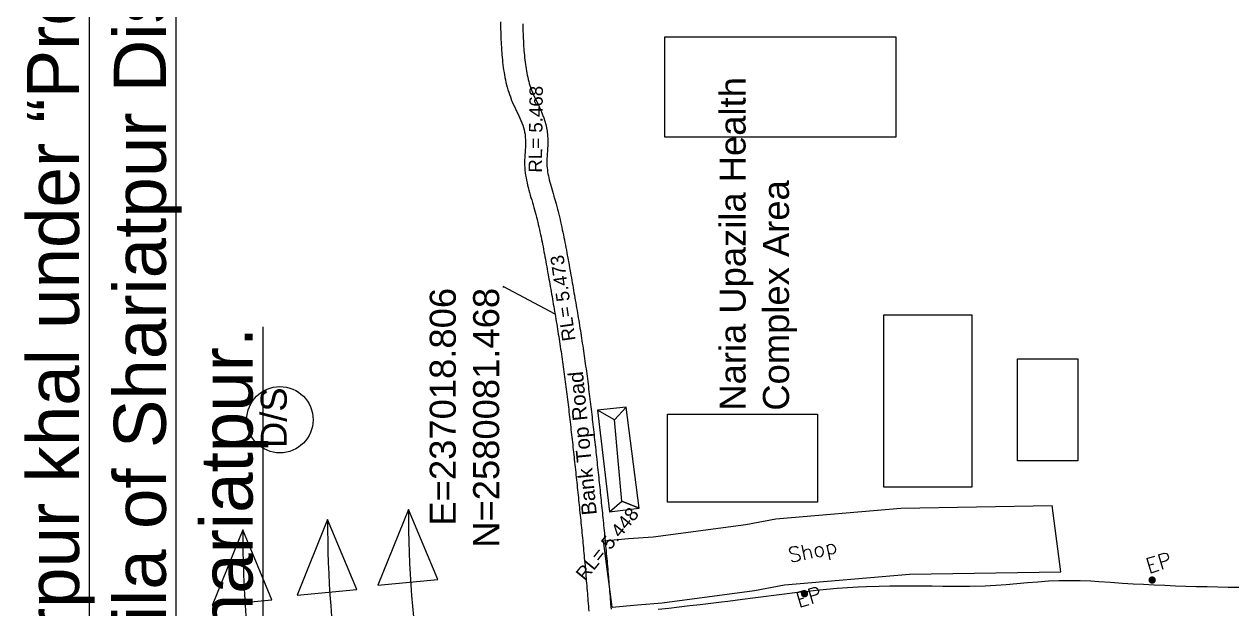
# Model space of a CAD drawing. Header units: millimetres. Extents: x 234588 to 238075, y 2578744 to 2579543.
# Drawn here: x 236487.2 to 236702.2, y 2579198.8 to 2579302.5 of the extents above; entities that cross this region are included whole.
import ezdxf

# ---------------------------------------------------------------- set-up
doc = ezdxf.new("R2010")
doc.units = ezdxf.units.MM
doc.header["$MEASUREMENT"] = 0
doc.header["$PDMODE"] = 98
doc.header["$PDSIZE"] = 0.5
for name, color, linetype in [('Boundary', 6, 'Continuous'), ('COORDINATES', 7, 'Continuous'), ('Points-NUM', 4, 'Continuous'), ('RL', 7, 'Continuous')]:
    doc.layers.add(name, color=color, linetype=linetype)
doc.layers.add('EP', color=1, linetype='Continuous', lineweight=30)
doc.styles.add('romans', font='romans.shx')
doc.styles.get("Standard").update_dxf_attribs({"font": 'arial.ttf'})
doc.dimstyles.get("Standard").update_dxf_attribs({"dimtxt": 4, "dimasz": 0.18, "dimexe": 0.18, "dimexo": 0.0625, "dimgap": 0.09, "dimtad": 0, "dimzin": 0, "dimdsep": 46, "dimtxsty": 'Standard', "dimcen": 0.09, "dimadec": 0, "dimazin": 0, "dimtfac": 1, "dimtofl": 0, "dimtmove": 0, "dimatfit": 3, "dimfxl": 1, "dimtolj": 1, "dimtzin": 0, "dimarcsym": 0})

# ---------------------------------------------------------------- blocks, each defined once
blk = doc.blocks.new('*D12')
at = {"layer": 'Defpoints', "color": 0}
for p in [(237131.2, 2579219.69), (237134.72, 2579198.52), (236633.38, 2579115.28)]:
    blk.add_point(p, dxfattribs=at)
at = {"layer": 'Points-NUM', "color": 0, "lineweight": -2}
for p, q in [((237134.71, 2579198.58), (237131.17, 2579219.87)), ((237131.02, 2579219.66), (236890.08, 2579179.66)), ((236630.04, 2579136.48), (236874.28, 2579177.04)), ((236633.36, 2579115.34), (236629.83, 2579136.63))]:
    blk.add_line(p, q, dxfattribs=at)
at = {"layer": 'Points-NUM', "color": 0}
for points in [[(237131.02, 2579219.69), (237131.03, 2579219.63), (237131.2, 2579219.69)], [(236630.03, 2579136.51), (236630.04, 2579136.45), (236629.86, 2579136.45)]]:
    blk.add_solid(points, dxfattribs=at)
at = {"layer": 'Points-NUM', "color": 0, "insert": (236882.18, 2579178.35), "char_height": 4, "attachment_point": 5, "rotation": 9.4271}
blk.add_mtext('\\A1;508.21', dxfattribs=at)

msp = doc.modelspace()

# ---------------------------------------------------------------- hatches: boundary and pattern name
at = {"layer": 'Points-NUM'}
h = msp.add_hatch(color=1, dxfattribs=at)
h.dxf.hatch_style = 1
h.paths.add_polyline_path([(236687.325, 2579203.193, 1), (236687.325, 2579204.505, 1)])
h = msp.add_hatch(color=1, dxfattribs=at)
h.dxf.hatch_style = 1
h.paths.add_polyline_path([(236625.626, 2579200.765, 1), (236625.626, 2579202.078, 1)])

# ---------------------------------------------------------------- linework, layer by layer
at = {"layer": 'Boundary', "lineweight": 20}
for points in [[(236571.675, 2579302.89), (236571.682, 2579302.441), (236571.69, 2579301.992), (236571.7, 2579301.543), (236571.713, 2579301.094), (236571.727, 2579300.645), (236571.743, 2579300.196), (236571.762, 2579299.746), (236571.783, 2579299.297), (236571.807, 2579298.848), (236571.833, 2579298.398), (236571.878, 2579297.731), (236571.895, 2579297.499), (236571.93, 2579297.049), (236571.969, 2579296.6), (236572.012, 2579296.15), (236572.06, 2579295.702), (236572.113, 2579295.253), (236572.17, 2579294.806), (236572.234, 2579294.359), (236572.304, 2579293.914), (236572.38, 2579293.469), (236572.463, 2579293.026), (236572.554, 2579292.585), (236572.652, 2579292.145), (236572.758, 2579291.707), (236572.873, 2579291.271), (236572.997, 2579290.838), (236573.131, 2579290.406), (236573.274, 2579289.977), (236573.427, 2579289.551), (236573.661, 2579288.957), (236573.767, 2579288.706), (236573.951, 2579288.288), (236574.143, 2579287.872), (236574.339, 2579287.458), (236574.537, 2579287.044), (236574.734, 2579286.632), (236574.928, 2579286.219), (236575.115, 2579285.805), (236575.294, 2579285.39), (236575.462, 2579284.974), (236575.615, 2579284.555), (236575.753, 2579284.133), (236575.871, 2579283.709), (236575.967, 2579283.28), (236576.028, 2579282.926), (236576.085, 2579282.409), (236576.11, 2579281.967), (236576.116, 2579281.521), (236576.108, 2579281.073), (236576.088, 2579280.622), (236576.061, 2579280.169), (236576.031, 2579279.716), (236576.001, 2579279.261), (236575.975, 2579278.807), (236575.956, 2579278.354), (236575.95, 2579277.721), (236575.956, 2579277.451), (236575.98, 2579277.002), (236576.018, 2579276.555), (236576.069, 2579276.11), (236576.134, 2579275.667), (236576.209, 2579275.225), (236576.295, 2579274.785), (236576.39, 2579274.345), (236576.493, 2579273.907), (236576.603, 2579273.469), (236576.719, 2579273.032), (236576.839, 2579272.596), (236576.963, 2579272.16), (236577.09, 2579271.725), (236577.217, 2579271.29), (236577.345, 2579270.855), (236577.472, 2579270.419), (236577.614, 2579269.923), (236577.719, 2579269.548), (236577.837, 2579269.112), (236577.953, 2579268.675), (236578.065, 2579268.238), (236578.175, 2579267.8), (236578.282, 2579267.363), (236578.386, 2579266.925), (236578.488, 2579266.486), (236578.588, 2579266.047), (236578.685, 2579265.608), (236578.78, 2579265.169), (236578.874, 2579264.73), (236578.965, 2579264.29), (236579.054, 2579263.85), (236579.143, 2579263.41), (236579.229, 2579262.969), (236579.314, 2579262.528), (236579.398, 2579262.087), (236579.481, 2579261.646), (236579.563, 2579261.205), (236579.644, 2579260.764), (236579.724, 2579260.322), (236579.804, 2579259.881), (236579.883, 2579259.439), (236579.962, 2579258.997), (236580.04, 2579258.555), (236580.087, 2579258.295), (236580.197, 2579257.671), (236580.276, 2579257.229), (236580.354, 2579256.786), (236580.432, 2579256.344), (236580.51, 2579255.902), (236580.588, 2579255.459), (236580.665, 2579255.017), (236580.743, 2579254.574), (236580.82, 2579254.131), (236580.897, 2579253.688), (236580.974, 2579253.246), (236581.05, 2579252.803), (236581.126, 2579252.36), (236581.202, 2579251.916), (236581.278, 2579251.473), (236581.353, 2579251.03), (236581.427, 2579250.587), (236581.502, 2579250.143), (236581.576, 2579249.7), (236581.649, 2579249.256), (236581.722, 2579248.812), (236581.794, 2579248.369), (236581.866, 2579247.925), (236581.937, 2579247.481), (236582.008, 2579247.037), (236582.078, 2579246.593), (236582.148, 2579246.148), (236582.217, 2579245.704), (236582.285, 2579245.26), (236582.353, 2579244.815), (236582.42, 2579244.37), (236582.486, 2579243.926), (236582.559, 2579243.43), (236582.616, 2579243.036), (236582.68, 2579242.591), (236582.743, 2579242.146), (236582.806, 2579241.701), (236582.868, 2579241.256), (236582.929, 2579240.81), (236582.99, 2579240.365), (236583.049, 2579239.92), (236583.109, 2579239.474), (236583.167, 2579239.028), (236583.225, 2579238.583), (236583.283, 2579238.137), (236583.34, 2579237.691), (236583.396, 2579237.245), (236583.452, 2579236.799), (236583.507, 2579236.353), (236583.562, 2579235.907), (236583.617, 2579235.461), (236583.671, 2579235.015), (236583.724, 2579234.569), (236583.777, 2579234.122), (236583.83, 2579233.676), (236583.882, 2579233.229), (236583.934, 2579232.783), (236583.986, 2579232.336), (236584.037, 2579231.89), (236584.088, 2579231.443), (236584.139, 2579230.997), (236584.189, 2579230.55), (236584.239, 2579230.103), (236584.289, 2579229.657), (236584.339, 2579229.21), (236584.388, 2579228.763), (236584.438, 2579228.316), (236584.487, 2579227.869), (236584.536, 2579227.422), (236584.585, 2579226.976), (236584.633, 2579226.529), (236584.682, 2579226.082), (236584.73, 2579225.635), (236584.765, 2579225.319), (236584.827, 2579224.741), (236584.876, 2579224.294), (236584.924, 2579223.847), (236584.972, 2579223.4), (236585.02, 2579222.953), (236585.068, 2579222.506), (236585.116, 2579222.059), (236585.164, 2579221.612), (236585.211, 2579221.165), (236585.259, 2579220.718), (236585.306, 2579220.271), (236585.354, 2579219.823), (236585.401, 2579219.376), (236585.448, 2579218.929), (236585.495, 2579218.482), (236585.542, 2579218.035), (236585.588, 2579217.588), (236585.634, 2579217.141), (236585.681, 2579216.693), (236585.727, 2579216.246), (236585.772, 2579215.799), (236585.818, 2579215.352), (236585.863, 2579214.905), (236585.909, 2579214.457), (236585.954, 2579214.01), (236585.998, 2579213.563), (236586.043, 2579213.116), (236586.087, 2579212.668), (236586.131, 2579212.221), (236586.175, 2579211.774), (236586.218, 2579211.326), (236586.261, 2579210.879), (236586.304, 2579210.432), (236586.347, 2579209.984), (236586.389, 2579209.537), (236586.431, 2579209.089), (236586.473, 2579208.642), (236586.515, 2579208.195), (236586.556, 2579207.747), (236586.597, 2579207.3), (236586.637, 2579206.852), (236586.677, 2579206.405), (236586.717, 2579205.957), (236586.756, 2579205.51), (236586.795, 2579205.062), (236586.846, 2579204.473), (236586.872, 2579204.167), (236586.91, 2579203.719), (236586.948, 2579203.272), (236586.985, 2579202.824), (236587.022, 2579202.376), (236587.059, 2579201.929), (236587.095, 2579201.481), (236587.132, 2579201.033), (236587.168, 2579200.586), (236587.203, 2579200.138), (236587.239, 2579199.69), (236587.274, 2579199.242), (236587.309, 2579198.795), (236587.344, 2579198.347)], [(236575.641, 2579302.509), (236575.649, 2579302.075), (236575.659, 2579301.642), (236575.671, 2579301.21), (236575.684, 2579300.779), (236575.7, 2579300.35), (236575.718, 2579299.922), (236575.738, 2579299.494), (236575.761, 2579299.068), (236575.785, 2579298.646), (236575.828, 2579298.007), (236575.843, 2579297.799), (236575.876, 2579297.377), (236575.913, 2579296.961), (236575.952, 2579296.549), (236575.996, 2579296.141), (236576.043, 2579295.738), (236576.094, 2579295.339), (236576.151, 2579294.944), (236576.212, 2579294.555), (236576.278, 2579294.17), (236576.349, 2579293.79), (236576.426, 2579293.415), (236576.508, 2579293.045), (236576.597, 2579292.68), (236576.692, 2579292.321), (236576.793, 2579291.967), (236576.901, 2579291.618), (236577.016, 2579291.275), (236577.134, 2579290.946), (236577.328, 2579290.451), (236577.402, 2579290.276), (236577.561, 2579289.917), (236577.731, 2579289.548), (236577.915, 2579289.16), (236578.11, 2579288.752), (236578.314, 2579288.325), (236578.524, 2579287.877), (236578.737, 2579287.407), (236578.949, 2579286.914), (236579.158, 2579286.396), (236579.358, 2579285.851), (236579.545, 2579285.277), (236579.713, 2579284.673), (236579.853, 2579284.049), (236579.95, 2579283.481), (236580.033, 2579282.739), (236580.068, 2579282.104), (236580.077, 2579281.511), (236580.066, 2579280.949), (236580.043, 2579280.419), (236580.013, 2579279.921), (236579.982, 2579279.452), (236579.953, 2579279.016), (236579.93, 2579278.612), (236579.915, 2579278.253), (236579.91, 2579277.749), (236579.914, 2579277.601), (236579.931, 2579277.274), (236579.958, 2579276.953), (236579.997, 2579276.623), (236580.046, 2579276.285), (236580.105, 2579275.938), (236580.174, 2579275.582), (236580.253, 2579275.217), (236580.341, 2579274.842), (236580.438, 2579274.459), (236580.542, 2579274.066), (236580.652, 2579273.665), (236580.769, 2579273.254), (236580.891, 2579272.834), (236581.017, 2579272.404), (236581.146, 2579271.967), (236581.277, 2579271.518), (236581.425, 2579270.999), (236581.537, 2579270.599), (236581.662, 2579270.137), (236581.785, 2579269.675), (236581.903, 2579269.213), (236582.019, 2579268.752), (236582.132, 2579268.291), (236582.241, 2579267.832), (236582.348, 2579267.372), (236582.452, 2579266.914), (236582.553, 2579266.456), (236582.652, 2579265.999), (236582.749, 2579265.543), (236582.844, 2579265.088), (236582.936, 2579264.633), (236583.027, 2579264.179), (236583.116, 2579263.727), (236583.203, 2579263.275), (236583.289, 2579262.823), (236583.374, 2579262.373), (236583.457, 2579261.924), (236583.539, 2579261.475), (236583.621, 2579261.028), (236583.701, 2579260.581), (236583.781, 2579260.137), (236583.86, 2579259.692), (236583.939, 2579259.248), (236583.986, 2579258.987), (236584.096, 2579258.362), (236584.175, 2579257.919), (236584.253, 2579257.476), (236584.332, 2579257.033), (236584.41, 2579256.589), (236584.488, 2579256.145), (236584.566, 2579255.701), (236584.644, 2579255.256), (236584.721, 2579254.812), (236584.799, 2579254.367), (236584.876, 2579253.922), (236584.953, 2579253.476), (236585.029, 2579253.03), (236585.106, 2579252.584), (236585.182, 2579252.138), (236585.257, 2579251.691), (236585.332, 2579251.244), (236585.407, 2579250.797), (236585.482, 2579250.348), (236585.556, 2579249.9), (236585.63, 2579249.452), (236585.703, 2579249.004), (236585.776, 2579248.555), (236585.848, 2579248.106), (236585.919, 2579247.657), (236585.99, 2579247.208), (236586.061, 2579246.758), (236586.131, 2579246.308), (236586.2, 2579245.858), (236586.268, 2579245.408), (236586.336, 2579244.957), (236586.403, 2579244.506), (236586.477, 2579244.003), (236586.535, 2579243.603), (236586.6, 2579243.152), (236586.665, 2579242.7), (236586.728, 2579242.249), (236586.791, 2579241.798), (236586.853, 2579241.346), (236586.914, 2579240.895), (236586.974, 2579240.444), (236587.034, 2579239.993), (236587.094, 2579239.542), (236587.152, 2579239.092), (236587.211, 2579238.641), (236587.268, 2579238.19), (236587.325, 2579237.74), (236587.382, 2579237.289), (236587.437, 2579236.839), (236587.493, 2579236.389), (236587.548, 2579235.938), (236587.602, 2579235.49), (236587.656, 2579235.04), (236587.709, 2579234.59), (236587.763, 2579234.14), (236587.815, 2579233.69), (236587.868, 2579233.241), (236587.92, 2579232.791), (236587.971, 2579232.342), (236588.022, 2579231.892), (236588.073, 2579231.443), (236588.124, 2579230.994), (236588.175, 2579230.545), (236588.225, 2579230.096), (236588.275, 2579229.647), (236588.324, 2579229.199), (236588.374, 2579228.75), (236588.423, 2579228.302), (236588.472, 2579227.854), (236588.521, 2579227.406), (236588.57, 2579226.958), (236588.619, 2579226.51), (236588.667, 2579226.062), (236588.702, 2579225.745), (236588.764, 2579225.167), (236588.813, 2579224.72), (236588.861, 2579224.272), (236588.909, 2579223.824), (236588.957, 2579223.376), (236589.005, 2579222.929), (236589.053, 2579222.481), (236589.101, 2579222.033), (236589.149, 2579221.585), (236589.197, 2579221.137), (236589.244, 2579220.688), (236589.292, 2579220.24), (236589.339, 2579219.792), (236589.386, 2579219.343), (236589.433, 2579218.895), (236589.48, 2579218.446), (236589.527, 2579217.998), (236589.573, 2579217.549), (236589.62, 2579217.1), (236589.666, 2579216.651), (236589.712, 2579216.203), (236589.758, 2579215.754), (236589.803, 2579215.304), (236589.849, 2579214.855), (236589.894, 2579214.406), (236589.939, 2579213.957), (236589.983, 2579213.508), (236590.028, 2579213.058), (236590.072, 2579212.609), (236590.116, 2579212.159), (236590.16, 2579211.709), (236590.203, 2579211.26), (236590.246, 2579210.81), (236590.289, 2579210.36), (236590.332, 2579209.91), (236590.374, 2579209.46), (236590.416, 2579209.01), (236590.458, 2579208.56), (236590.499, 2579208.109), (236590.54, 2579207.659), (236590.581, 2579207.209), (236590.621, 2579206.758), (236590.661, 2579206.308), (236590.701, 2579205.857), (236590.74, 2579205.406), (236590.792, 2579204.814), (236590.818, 2579204.504), (236590.856, 2579204.054), (236590.894, 2579203.603), (236590.932, 2579203.153), (236590.969, 2579202.703), (236591.006, 2579202.252), (236591.042, 2579201.802), (236591.079, 2579201.352), (236591.115, 2579200.902), (236591.151, 2579200.453), (236591.186, 2579200.003), (236591.222, 2579199.554), (236591.257, 2579199.104), (236591.292, 2579198.655)]]:
    msp.add_lwpolyline(points, dxfattribs=at)
at = {"layer": 'Boundary'}
msp.add_lwpolyline([(236702.711, 2579202.536), (236700.832, 2579202.553), (236698.953, 2579202.58), (236697.075, 2579202.616), (236695.196, 2579202.662), (236693.318, 2579202.717), (236691.441, 2579202.782), (236689.564, 2579202.856), (236687.687, 2579202.94), (236685.811, 2579203.033), (236683.936, 2579203.137), (236682.061, 2579203.25), (236679.942, 2579203.391), (236677.837, 2579203.536), (236676.438, 2579203.62), (236674.56, 2579203.702), (236672.355, 2579203.734), (236670.806, 2579203.705), (236668.931, 2579203.62), (236667.057, 2579203.494), (236665.183, 2579203.342), (236663.31, 2579203.18), (236661.436, 2579203.021), (236659.562, 2579202.882), (236657.686, 2579202.775), (236654.949, 2579202.708), (236653.931, 2579202.703), (236652.052, 2579202.706), (236650.172, 2579202.718), (236648.292, 2579202.735), (236646.413, 2579202.753), (236644.534, 2579202.766), (236642.655, 2579202.768), (236640.777, 2579202.756), (236638.901, 2579202.724), (236636.657, 2579202.653), (236635.151, 2579202.581), (236633.279, 2579202.467), (236631.408, 2579202.327), (236629.538, 2579202.163), (236627.669, 2579201.98), (236625.801, 2579201.78), (236623.934, 2579201.566), (236622.068, 2579201.34), (236620.202, 2579201.106), (236618.336, 2579200.866), (236616.471, 2579200.624), (236614.605, 2579200.381), (236612.032, 2579200.052), (236610.874, 2579199.908), (236609.008, 2579199.681), (236607.141, 2579199.459), (236605.275, 2579199.244), (236603.408, 2579199.033), (236601.541, 2579198.826), (236599.674, 2579198.624)], dxfattribs=at)
at = {"layer": 'Points-NUM'}
for p, q in [((236555.359, 2579216.377), (236549.932, 2579202.947)), ((236560.532, 2579203.957), (236555.359, 2579216.377)), ((236541, 2579214.57), (236535.573, 2579201.14)), ((236546.174, 2579202.15), (236541, 2579214.57)), ((236525.936, 2579212.775), (236520.508, 2579199.345)), ((236531.109, 2579200.356), (236525.936, 2579212.775)), ((236549.932, 2579202.947), (236560.532, 2579203.957)), ((236520.508, 2579199.345), (236531.109, 2579200.356)), ((236535.573, 2579201.14), (236546.174, 2579202.15))]:
    msp.add_line(p, q, dxfattribs=at)
for points in [[(236600.839, 2579282.412), (236600.839, 2579300.251), (236641.864, 2579300.251), (236641.864, 2579282.412)], [(236639.715, 2579220.342), (236639.715, 2579250.887), (236655.344, 2579250.887), (236655.344, 2579220.342)], [(236663.402, 2579224.985), (236663.402, 2579243.068), (236674.147, 2579243.068), (236674.147, 2579224.985)], [(236596.262, 2579216.585), (236593.975, 2579234.511), (236588.887, 2579233.987), (236591.051, 2579215.937)], [(236601.327, 2579217.656), (236601.327, 2579233.295), (236627.945, 2579233.295), (236627.945, 2579217.656)]]:
    msp.add_lwpolyline(points, close=True, dxfattribs=at)
for points in [[(236591.051, 2579215.937), (236593.219, 2579217.87), (236596.262, 2579216.585), (236593.219, 2579217.87), (236591.925, 2579232.299), (236593.975, 2579234.511), (236591.925, 2579232.299), (236588.887, 2579233.987)], [(236589.944, 2579210.779), (236594.424, 2579211.195), (236598.795, 2579211.543), (236615.204, 2579213.697), (236620.527, 2579214.731), (236642.705, 2579216.624), (236669.555, 2579217.062)], [(236671.114, 2579205.332), (236669.555, 2579217.062)], [(236591.503, 2579199.049), (236589.944, 2579210.779)], [(236591.503, 2579199.049), (236595.983, 2579199.465), (236600.354, 2579199.813), (236616.763, 2579201.968), (236622.086, 2579203.001), (236644.264, 2579204.894), (236671.114, 2579205.332)]]:
    msp.add_lwpolyline(points, dxfattribs=at)
msp.add_circle((236532.535, 2579232.287), 5.88, dxfattribs=at)
for centre in [(236733.846, 2579215.179), (236719.487, 2579213.372), (236704.422, 2579211.577)]:
    msp.add_arc(centre, 178.491, 179.61551, 199.22473, dxfattribs=at)

# ---------------------------------------------------------------- texts
at = {"layer": 'COORDINATES', "rotation": 90}
for s, insert, char_height, width, attachment_point in [('{\\LSite plan for Construction of Culvert at KM (-) 3.100 of Kedarpur khal under “Protection of Right Bank of Padma River at Naria & Janjira upazilla of Shariatpur District” Naria upazila of Shariatpur District under Shariatpur O&M Division, BWDB, Shariatpur.}', (236509.068, 2579194.245), 9.24, 681.28392, 5), ('\\A1;Naria Upazila Health Complex Area', (236624.269, 2579233.893), 4.62, 60.35808, 7)]:
    msp.add_mtext(s, dxfattribs=dict(at, insert=insert, char_height=char_height, width=width, attachment_point=attachment_point))
at = {"layer": 'COORDINATES', "char_height": 4.62, "attachment_point": 9, "rotation": 90}
for s, insert in [('\\A1;E=237018.806\\PN=2580081.468', (236571.509, 2579255.682)), ('\\A1;D/S', (236533.809, 2579238.028))]:
    msp.add_mtext(s, dxfattribs=dict(at, insert=insert))
at = {"layer": 'EP', "insert": (236586.156, 2579215.214), "char_height": 2.64, "attachment_point": 1, "rotation": 95.58357}
msp.add_mtext_dynamic_manual_height_columns('Bank Top Road', width=20.57712, gutter_width=1, heights=[1.088], dxfattribs=at).dxf.set("width", 27.16179)
at = {"layer": 'Points-NUM', "color": 0, "insert": (236622.521, 2579209.495), "char_height": 2.64, "attachment_point": 1, "rotation": 11.60123, "style": 'romans'}
msp.add_mtext_dynamic_manual_height_columns('Shop', width=24.95139, gutter_width=27.61, heights=[0], dxfattribs=at).dxf.set("width", 32.93584)
at = {"layer": 'RL'}
for s, rotation, p in [('RL= 5.468', 89.35798, (236579.031, 2579276.106)), ('RL= 5.473', 98.15656, (236585.028, 2579246.401)), ('RL= 5.448', 50.92599, (236586.682, 2579203.548))]:
    msp.add_text(s, height=2.376, rotation=rotation, dxfattribs=at).set_placement(p)
at = {"layer": 'RL', "char_height": 2.64, "attachment_point": 1, "rotation": 16.77591, "style": 'romans'}
for insert in [(236685.967, 2579207.549), (236623.824, 2579201.481)]:
    msp.add_mtext_dynamic_manual_height_columns('EP', width=4.0017, gutter_width=33, heights=[0], dxfattribs=dict(at, insert=insert)).dxf.set("width", 5.28225)

# ---------------------------------------------------------------- dimensions: what is measured, and where the dimension line sits
at = {"layer": 'Points-NUM'}
dim = msp.add_linear_dim(base=(237131.202, 2579219.693), p1=(236633.375, 2579115.281), p2=(237134.717, 2579198.521), angle=9.42713, dimstyle='Standard', dxfattribs=at)
dim.commit()
dim.dimension.update_dxf_attribs({"geometry": '*D12', "text_midpoint": (236882.179, 2579178.347), "dimtype": 161})

# ---------------------------------------------------------------- leaders
at = {"layer": 'COORDINATES', "annotation_type": 0, "has_hookline": 1, "hookline_direction": 1, "text_width": 45.343, "horizontal_direction": (0, 1, 0)}
msp.add_leader([(236581.353, 2579251.03), (236572.169, 2579255.952), (236572.169, 2579255.772)], dimstyle='Standard', override={"dimgap": 0.09, "dimtad": 0}, dxfattribs=at)

doc.saveas('drawing.dxf')
